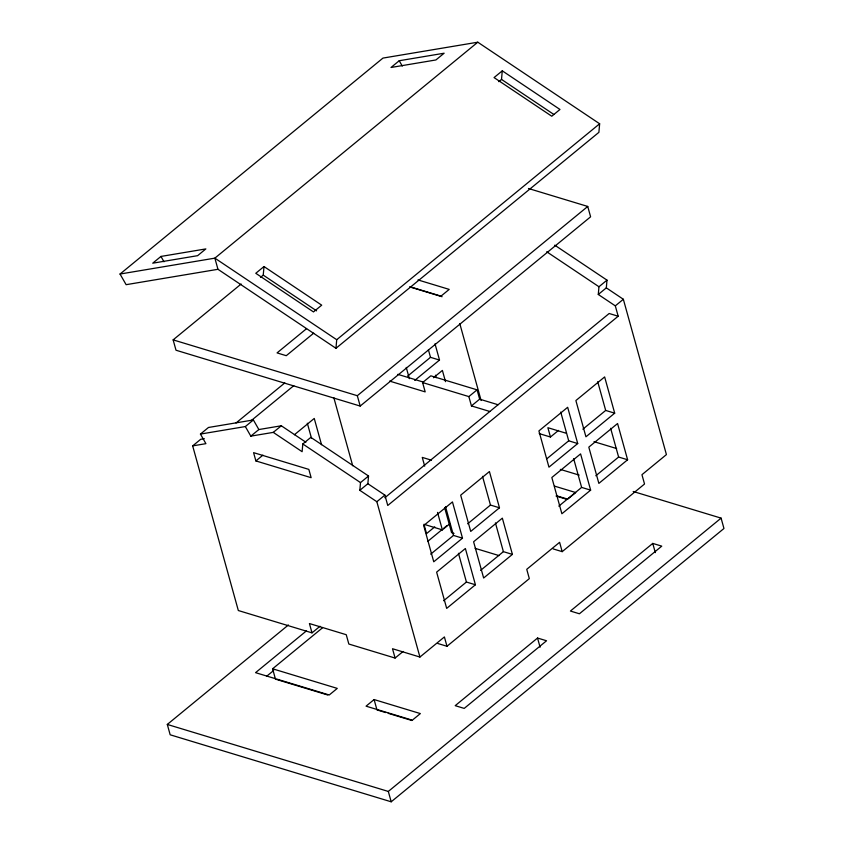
<?xml version="1.0" encoding="UTF-8"?>
<svg xmlns="http://www.w3.org/2000/svg" width="844" height="844" viewBox="0 0 844 844"><rect width="100%" height="100%" fill="white"/><g stroke="black" fill="none" stroke-linecap="round" stroke-linejoin="round"><path stroke-width="1.27" d="M260.501 277.37L263.244 275.123L263.993 266.546L321.701 305.169L313.483 311.921L255.774 273.287L263.993 266.546M554.74 245.161L606.994 280.145L606.319 287.867L623.347 299.272L666.422 454.599L641.946 474.697L644.531 484.013L562.188 551.649L559.604 542.323L526.74 569.32L529.325 578.636L446.982 646.272L444.398 636.946L419.922 657.043L376.846 501.716L359.829 490.322L367.857 483.717L368.543 476.005L310.835 437.371L302.796 443.976L302.12 451.698L273.266 432.381L250.816 436.137L245.34 426.558L200.439 434.08L205.915 443.659L192.664 445.885L238.325 610.529L312.006 632.863L320.034 626.259M335.965 348.298L336.714 339.721L599.641 123.773L477.788 42.2L382.965 58.088L120.038 274.036L126.125 284.681L217.963 269.299L335.965 348.298L598.892 132.35L599.641 123.773M359.829 490.322L360.504 482.599L368.543 476.005M498.783 81.668L501.515 79.42L502.275 70.833L559.973 109.467L551.765 116.219L494.056 77.585L502.275 70.833M367.857 483.717L384.885 495.122L387.755 505.472L618.177 316.226L615.308 305.866L598.28 294.472L598.966 286.749L606.994 280.145M160.951 256.439L152.732 263.191L197.633 255.669L205.852 248.917L160.951 256.439L163.989 261.767M399.223 60.736L391.015 67.478L435.915 59.956L444.134 53.214L399.223 60.736L402.272 66.054M477.788 42.2L214.861 258.148L120.038 274.036M528.449 188.486L587.74 206.453L590.61 216.813L360.188 406.059L176.006 350.228L173.136 339.868L241.141 284.017M306.541 328.685L277.054 352.897L286.264 355.693L313.715 333.148M200.439 434.08L208.479 427.475L253.379 419.953L258.855 429.543L281.305 425.777L305.887 442.235M192.664 445.885L200.703 439.281L204.322 438.68M236.056 422.96L284.776 382.944M251.153 420.681L293.786 385.666M245.34 426.558L253.379 419.953M250.816 436.137L258.855 429.543M273.266 432.381L281.305 425.777M255.88 460.929L311.141 477.683L308.841 469.401L253.59 452.648L255.88 460.929L262.917 455.159M294.419 434.734L314.253 418.445L321.532 444.693M173.136 339.868L357.318 395.709L587.74 206.453M407.705 376.065L430.503 357.328L439.513 360.061L435.008 343.814M414.721 380.422L439.513 360.061M389.58 381.087L425.186 391.89L422.601 382.564L430.82 375.823L477.071 389.844L479.656 399.159L498.065 404.74M433.468 377.753L442.393 370.421L445.505 381.667M422.601 382.564L468.853 396.585L477.071 389.844M598.28 294.472L606.319 287.867M468.853 396.585L471.437 405.911L479.656 399.159M376.846 501.716L384.885 495.122M615.308 305.866L623.347 299.272M384.843 497.738L609.168 313.493L618.177 316.226M633.179 491.482L721.092 518.132L723.962 528.492L391.194 801.8L170.172 734.797L167.302 724.437L288.395 624.971M306.425 630.89L255.553 672.657L329.234 694.992L337.273 688.398L272.601 668.786L275.471 679.146M434.755 526.867L426.536 533.619L423.952 524.293L442.372 529.884L449.673 523.881M539.211 433.605L550.457 437.013L558.496 430.408M272.601 668.786L322.503 627.809M427.634 541.468L441.866 529.779M443.891 528.101L446.94 525.601M266.567 676.329L273.688 670.484M430.693 554.17L453.502 535.434L462.501 538.166L452.458 501.916L423.699 525.538L433.753 561.788L462.501 538.166M467.66 523.797L490.469 505.06L499.479 507.793L489.425 471.553L460.676 495.175L470.72 531.414L499.479 507.793M546.891 458.725L568.708 440.811L577.718 443.543L567.664 407.293L538.905 430.915L548.959 467.154L577.718 443.543M582.877 429.174L605.686 410.437L614.696 413.17L604.642 376.93L575.882 400.552L585.936 436.791L614.696 413.17M443.617 600.759L466.426 582.033L475.425 584.765L465.382 548.516L436.622 572.137L446.676 608.387L475.425 584.765M480.584 570.396L503.393 551.659L512.403 554.392L502.349 518.153L473.6 541.774L483.644 578.013L512.403 554.392M558.823 506.136L581.632 487.41L590.642 490.132L580.588 453.893L551.828 477.514L561.882 513.753L590.642 490.132M595.801 475.773L618.61 457.037L627.609 459.769L617.565 423.53L588.806 447.141L598.86 483.39L627.609 459.769M312.006 632.863L309.421 623.547L346.251 634.709L348.836 644.035L395.087 658.056L403.126 651.452M374.103 699.56L366.064 706.164L412.315 720.185L420.354 713.581L374.103 699.56L376.973 709.92L385.729 712.568M537.544 638.043L455.201 705.668L464.211 708.401L546.553 640.765L537.544 638.043L540.097 647.242M652.76 543.409L570.417 611.045L579.417 613.778L661.77 546.142L652.76 543.409L655.313 552.62M167.302 724.437L388.314 791.44L721.092 518.132M417.959 279.923L449.208 289.397L440.99 296.138L409.741 286.665M410.838 287.245L442.087 296.719M397.798 374.346L423.582 382.163M566.292 433.278L547.872 427.697L550.457 437.013M593.986 441.676L616.647 448.544M471.437 405.911L489.858 411.492M560.342 469.401L579.184 475.109M554.476 486.102L575.724 492.548L567.685 499.142L556.439 495.734M556.101 496.082L566.102 499.11M431.474 460.191L422.264 457.395L424.69 466.141M553.179 548.916L562.188 551.649M454.03 533.419L451.582 532.669L444.651 507.677M475.109 548.336L499.078 555.605M437.973 643.539L446.982 646.272M419.922 657.043L392.502 648.73L395.087 658.056M276.716 679.525L327.704 694.981M388.229 713.328L411.977 720.523M501.515 79.42L553.78 114.404M546.701 251.765L598.966 286.749M263.244 275.123L316.584 310.835M336.714 339.721L214.861 258.148L217.963 269.299M302.796 443.976L360.504 482.599M597.71 381.699L605.686 410.437M610.634 428.298L618.61 457.037M560.732 412.062L568.708 440.811M573.656 458.661L581.632 487.41M459.79 323.621L481.112 400.52M482.504 476.322L490.469 505.06M495.428 522.921L503.393 551.659M428.425 349.838L430.503 357.328M435.462 375.19L436.148 377.69M445.526 506.685L453.502 535.434M458.45 553.284L466.426 582.033M406.249 367.435L409.372 378.682M437.519 512.382L442.372 529.884M357.318 395.709L360.188 406.059M333.823 397.672L352.708 465.751M307.322 423.213L311.489 438.215M388.314 791.44L391.194 801.8"/></g></svg>
